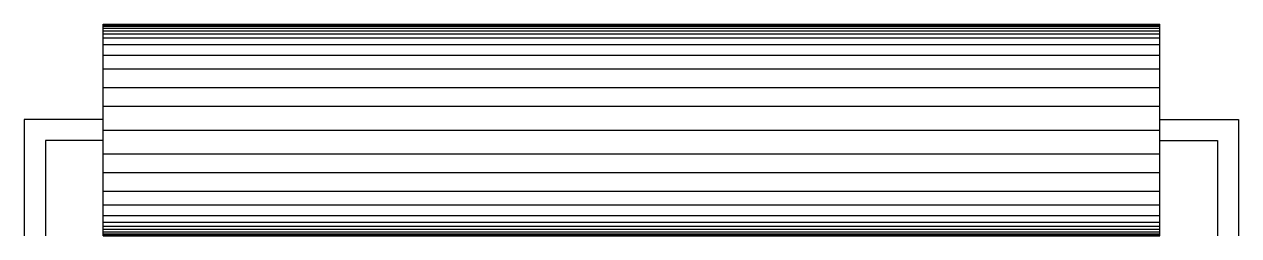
# Model space of a CAD drawing. Header units: millimetres. Extents: x 2250.04 to 2251.19, y 1587.53 to 1587.73.
import ezdxf

# ---------------------------------------------------------------- set-up
doc = ezdxf.new("R2010")
doc.units = ezdxf.units.MM
doc.layers.add('021', color=1, linetype='Continuous')

msp = doc.modelspace()

# ---------------------------------------------------------------- linework, layer by layer
at = {"layer": '021'}
for p, q in [((2250.1109, 1587.533), (2250.1109, 1587.733)), ((2250.1109, 1587.733), (2251.1109, 1587.733)), ((2250.1109, 1587.7325), (2251.1109, 1587.7325)), ((2250.1109, 1587.7312), (2251.1109, 1587.7312)), ((2250.1109, 1587.7294), (2251.1109, 1587.7294)), ((2251.1109, 1587.533), (2251.1109, 1587.733)), ((2250.1109, 1587.7268), (2251.1109, 1587.7268)), ((2250.1109, 1587.7239), (2251.1109, 1587.7239)), ((2250.1109, 1587.7203), (2251.1109, 1587.7203)), ((2250.1109, 1587.7139), (2251.1109, 1587.7139)), ((2250.1109, 1587.7039), (2251.1109, 1587.7039)), ((2250.1109, 1587.6908), (2251.1109, 1587.6908)), ((2250.1109, 1587.6732), (2251.1109, 1587.6732)), ((2250.1109, 1587.6556), (2251.1109, 1587.6556)), ((2250.0362, 1587.643), (2250.0362, 1587.533)), ((2250.1109, 1587.643), (2250.0362, 1587.643)), ((2251.1109, 1587.643), (2251.1855, 1587.643)), ((2251.1855, 1587.643), (2251.1855, 1587.533)), ((2250.1109, 1587.633), (2251.1109, 1587.633)), ((2250.0562, 1587.623), (2250.0562, 1587.533)), ((2250.1109, 1587.623), (2250.0562, 1587.623)), ((2251.1109, 1587.623), (2251.1655, 1587.623)), ((2251.1655, 1587.623), (2251.1655, 1587.533)), ((2250.1109, 1587.6105), (2251.1109, 1587.6105)), ((2250.1109, 1587.5928), (2251.1109, 1587.5928)), ((2250.1109, 1587.5752), (2251.1109, 1587.5752)), ((2250.1109, 1587.5621), (2251.1109, 1587.5621)), ((2250.1109, 1587.5521), (2251.1109, 1587.5521)), ((2250.1109, 1587.5457), (2251.1109, 1587.5457)), ((2250.1109, 1587.5421), (2251.1109, 1587.5421)), ((2250.1109, 1587.5392), (2251.1109, 1587.5392)), ((2250.1109, 1587.5367), (2251.1109, 1587.5367)), ((2250.1109, 1587.5348), (2251.1109, 1587.5348)), ((2250.1109, 1587.5335), (2251.1109, 1587.5335)), ((2250.1109, 1587.533), (2251.1109, 1587.533))]:
    msp.add_line(p, q, dxfattribs=at)

doc.saveas('drawing.dxf')
